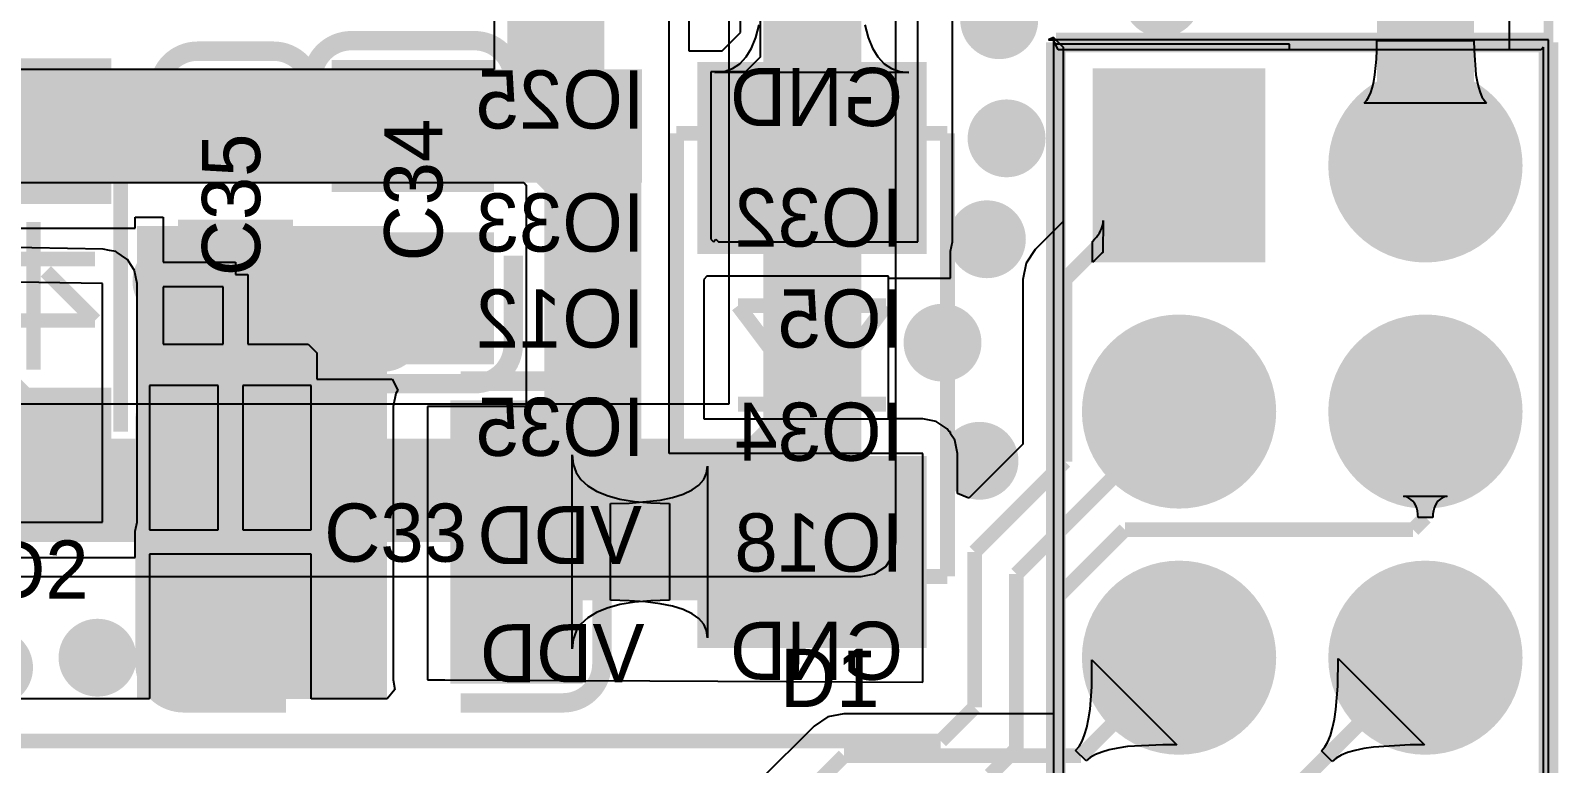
# Model space of a CAD drawing. Extents: x 40.9 to 121.6, y 83.2 to 120.
# Drawn here: x 105.76 to 121.51, y 100.99 to 108.55 of the extents above; entities that cross this region are included whole.
import ezdxf

# ---------------------------------------------------------------- set-up
doc = ezdxf.new("R2010")
doc.units = 0
for name, color, linetype in [('BOTTOMLAYER', 5, 'CONTINUOUS'), ('BOTTOMOVERLAY', 54, 'CONTINUOUS'), ('BOTTOMSOLDER', 6, 'CONTINUOUS'), ('KEEPOUTLAYER', 6, 'CONTINUOUS'), ('MULTILAYER', 9, 'CONTINUOUS'), ('TOPLAYER', 1, 'CONTINUOUS'), ('TOPOVERLAY', 2, 'CONTINUOUS'), ('TOPPASTE', 8, 'CONTINUOUS'), ('TOPSOLDER', 216, 'CONTINUOUS')]:
    doc.layers.add(name, color=color, linetype=linetype)

msp = doc.modelspace()

# ---------------------------------------------------------------- linework, layer by layer
at = {"layer": 'BOTTOMLAYER'}
for p, q in [((121.004165, 118.514965), (121.004165, 108.3564)), ((114.682257, 103.2764), (114.682257, 109.8804)), ((112.960066, 109.5248), (112.960066, 104.700057)), ((116.3574, 108.3564), (116.3066, 108.458)), ((116.3066, 108.458), (116.3066, 93.0656)), ((116.3293, 108.4126), (116.3066, 108.458)), ((116.3066, 108.458), (116.3066, 101.504544)), ((116.464603, 108.4126), (116.3293, 108.4126)), ((116.464603, 108.412597), (116.464603, 108.4126)), ((118.739399, 108.412597), (116.464603, 108.412597)), ((118.739399, 108.3564), (118.739399, 108.412597)), ((121.3612, 108.3818), (121.3358, 108.3564)), ((121.3612, 93.0148), (121.3612, 108.3818)), ((121.3358, 108.3564), (116.3574, 108.3564)), ((121.004165, 108.3564), (118.739399, 108.3564)), ((112.960066, 104.700057), (103.684057, 104.700057)), ((114.655092, 103.139837), (114.682257, 103.2764)), ((114.461963, 102.946708), (114.577736, 103.024064)), ((114.577736, 103.024064), (114.655092, 103.139837)), ((101.4984, 102.919543), (114.3254, 102.919543)), ((114.3254, 102.919543), (114.461963, 102.946708)), ((116.703978, 101.915651), (116.702279, 102.060228)), ((116.702279, 102.060228), (117.579628, 101.182879)), ((119.23774, 101.787244), (119.242048, 102.073601)), ((119.242048, 102.073601), (120.133001, 101.182648)), ((116.684618, 101.54985), (116.7016, 101.782395)), ((116.7016, 101.782395), (116.703978, 101.915651)), ((119.218611, 101.548743), (119.23774, 101.787244)), ((113.981253, 101.471481), (113.840341, 101.377328)), ((114.14747, 101.504544), (113.981253, 101.471481)), ((116.3066, 101.504544), (114.14747, 101.504544)), ((116.651334, 101.362594), (116.670013, 101.450562)), ((116.670013, 101.450562), (116.684618, 101.54985)), ((119.184661, 101.358098), (119.20349, 101.447437)), ((119.20349, 101.447437), (119.218611, 101.548743)), ((113.840341, 101.377328), (113.273667, 100.810654)), ((116.628578, 101.285947), (116.651334, 101.362594)), ((119.162129, 101.280722), (119.184661, 101.358098)), ((116.535858, 101.12394), (116.570841, 101.16662)), ((116.570841, 101.16662), (116.601748, 101.220623)), ((116.601748, 101.220623), (116.628578, 101.285947)), ((116.969962, 101.150613), (116.881994, 101.131934)), ((117.06925, 101.165218), (116.969962, 101.150613)), ((117.435051, 101.184578), (117.06925, 101.165218)), ((117.579628, 101.182879), (117.435051, 101.184578)), ((119.072302, 101.120382), (119.105949, 101.161865)), ((119.105949, 101.161865), (119.135891, 101.215312)), ((119.135891, 101.215312), (119.162129, 101.280722)), ((119.506837, 101.14409), (119.417498, 101.125261)), ((119.608143, 101.159211), (119.506837, 101.14409)), ((119.983839, 101.182345), (119.608143, 101.159211)), ((120.133001, 101.182648), (119.983839, 101.182345)), ((116.64334, 101.016458), (116.535858, 101.12394)), ((116.68602, 101.051441), (116.64334, 101.016458)), ((116.740023, 101.082348), (116.68602, 101.051441)), ((116.805347, 101.109178), (116.740023, 101.082348)), ((116.881994, 101.131934), (116.805347, 101.109178)), ((119.179782, 101.012902), (119.072302, 101.120382)), ((119.221265, 101.046549), (119.179782, 101.012902)), ((119.274712, 101.076491), (119.221265, 101.046549)), ((119.340122, 101.102729), (119.274712, 101.076491)), ((119.417498, 101.125261), (119.340122, 101.102729))]:
    msp.add_line(p, q, dxfattribs=at)
for points, const_width in [([(113.8174, 104.2924), (113.8174, 109.5248)], 1.000001), ([(113.325399, 103.800399), (113.8174, 104.2924)], 1.000001), ([(102.930201, 103.800399), (113.325399, 103.800399)], 1.000001), ([(116.589599, 101.070199), (117.602, 102.0826)], 0.152001), ([(118.778, 100.7186), (120.142, 102.0826)], 0.152001), ([(113.580796, 100.503525), (114.14747, 101.070199)], 0.152001), ([(114.14747, 101.070199), (116.589599, 101.070199)], 0.152001)]:
    msp.add_lwpolyline(points, dxfattribs=dict(at, const_width=const_width))
for points, const_width in [([(113.6174, 108.6358, 1), (114.0174, 108.6358, 1)], 0.399999), ([(115.5978, 108.6612, 1), (115.8978, 108.6612, 1)], 0.299999), ([(119.692001, 107.1626, 1), (120.591999, 107.1626, 1)], 0.899998), ([(115.674, 107.442, 1), (115.974, 107.442, 1)], 0.299999), ([(115.4708, 106.4006, 1), (115.7708, 106.4006, 1)], 0.299999), ([(108.4858, 106.1212, 1), (108.7858, 106.1212, 1)], 0.299999), ([(107.0634, 105.9688, 1), (107.3634, 105.9688, 1)], 0.299999), ([(109.2478, 105.4354, 1), (109.5478, 105.4354, 1)], 0.299999), ([(115.0136, 105.3338, 1), (115.3136, 105.3338, 1)], 0.299999), ([(107.5206, 105.1052, 1), (107.8206, 105.1052, 1)], 0.299999), ([(108.4096, 105.1052, 1), (108.7096, 105.1052, 1)], 0.299999), ([(117.152001, 104.6226, 1), (118.051999, 104.6226, 1)], 0.899998), ([(119.692001, 104.6226, 1), (120.591999, 104.6226, 1)], 0.899998), ([(115.3946, 104.1146, 1), (115.6946, 104.1146, 1)], 0.299999), ([(117.152001, 102.0826, 1), (118.051999, 102.0826, 1)], 0.899998), ([(119.692001, 102.0826, 1), (120.591999, 102.0826, 1)], 0.899998), ([(106.3014, 102.0826, 1), (106.6014, 102.0826, 1)], 0.299999)]:
    msp.add_lwpolyline(points, format="xyb", close=True, dxfattribs=dict(at, const_width=const_width))
for points in [[(113.3348, 103.2764), (114.3254, 103.2764), (113.3348, 109.8804), (114.3254, 109.8804)], [(116.8146, 108.062598), (116.8146, 106.262602), (118.3894, 108.062598), (118.3894, 106.262602)], [(103.0478, 103.2764), (113.665, 103.2764), (103.0478, 104.3432), (113.665, 104.3432)]]:
    msp.add_solid(points, dxfattribs=at)
at = {"layer": 'BOTTOMSOLDER'}
for points, const_width in [([(117.2234, 108.8898, 1), (117.625, 108.8898, 1)], 0.401599), ([(119.8142, 108.8898, 1), (120.2158, 108.8898, 1)], 0.401599), ([(113.5666, 108.6358, 1), (114.0682, 108.6358, 1)], 0.501599), ([(115.547, 108.6612, 1), (115.9486, 108.6612, 1)], 0.401599), ([(119.641201, 107.1626, 1), (120.642799, 107.1626, 1)], 1.001598), ([(115.6232, 107.442, 1), (116.0248, 107.442, 1)], 0.401599), ([(115.42, 106.4006, 1), (115.8216, 106.4006, 1)], 0.401599), ([(108.435, 106.1212, 1), (108.8366, 106.1212, 1)], 0.401599), ([(107.0126, 105.9688, 1), (107.4142, 105.9688, 1)], 0.401599), ([(109.197, 105.4354, 1), (109.5986, 105.4354, 1)], 0.401599), ([(114.9628, 105.3338, 1), (115.3644, 105.3338, 1)], 0.401599), ([(117.101201, 104.6226, 1), (118.102799, 104.6226, 1)], 1.001598), ([(119.641201, 104.6226, 1), (120.642799, 104.6226, 1)], 1.001598), ([(107.4698, 105.1052, 1), (107.8714, 105.1052, 1)], 0.401599), ([(108.3588, 105.1052, 1), (108.7604, 105.1052, 1)], 0.401599), ([(115.3438, 104.1146, 1), (115.7454, 104.1146, 1)], 0.401599), ([(117.101201, 102.0826, 1), (118.102799, 102.0826, 1)], 1.001598), ([(119.641201, 102.0826, 1), (120.642799, 102.0826, 1)], 1.001598), ([(106.2506, 102.0826, 1), (106.6522, 102.0826, 1)], 0.401599), ([(105.1838, 101.981, 1), (105.5854, 101.981, 1)], 0.401599)]:
    msp.add_lwpolyline(points, format="xyb", close=True, dxfattribs=dict(at, const_width=const_width))
msp.add_solid([(116.713, 108.164198), (116.713, 106.161002), (118.491, 108.164198), (118.491, 106.161002)], dxfattribs=at)
at = {"layer": 'KEEPOUTLAYER', "const_width": 0.1}
msp.add_lwpolyline([(121.412, 83.82), (121.412, 118.9228)], dxfattribs=at)
at = {"layer": 'MULTILAYER'}
for points, const_width in [([(113.6174, 108.6358, 1), (114.0174, 108.6358, 1)], 0.399999), ([(115.5978, 108.6612, 1), (115.8978, 108.6612, 1)], 0.299999), ([(119.692001, 107.1626, 1), (120.591999, 107.1626, 1)], 0.899998), ([(115.674, 107.442, 1), (115.974, 107.442, 1)], 0.299999), ([(115.4708, 106.4006, 1), (115.7708, 106.4006, 1)], 0.299999), ([(108.4858, 106.1212, 1), (108.7858, 106.1212, 1)], 0.299999), ([(107.0634, 105.9688, 1), (107.3634, 105.9688, 1)], 0.299999), ([(109.2478, 105.4354, 1), (109.5478, 105.4354, 1)], 0.299999), ([(115.0136, 105.3338, 1), (115.3136, 105.3338, 1)], 0.299999), ([(107.5206, 105.1052, 1), (107.8206, 105.1052, 1)], 0.299999), ([(108.4096, 105.1052, 1), (108.7096, 105.1052, 1)], 0.299999), ([(117.152001, 104.6226, 1), (118.051999, 104.6226, 1)], 0.899998), ([(119.692001, 104.6226, 1), (120.591999, 104.6226, 1)], 0.899998), ([(115.3946, 104.1146, 1), (115.6946, 104.1146, 1)], 0.299999), ([(117.152001, 102.0826, 1), (118.051999, 102.0826, 1)], 0.899998), ([(119.692001, 102.0826, 1), (120.591999, 102.0826, 1)], 0.899998), ([(106.3014, 102.0826, 1), (106.6014, 102.0826, 1)], 0.299999)]:
    msp.add_lwpolyline(points, format="xyb", close=True, dxfattribs=dict(at, const_width=const_width))
msp.add_solid([(116.8146, 108.062598), (116.8146, 106.262602), (118.3894, 108.062598), (118.3894, 106.262602)], dxfattribs=at)
at = {"layer": 'TOPLAYER'}
for p, q in [((121.004165, 118.514965), (121.004165, 108.458)), ((113.080081, 108.534934), (113.080081, 113.067114)), ((113.284, 113.0046), (113.284, 108.2802)), ((110.5408, 111.3536), (110.5408, 108.1532)), ((114.9096, 106.3752), (114.9096, 110.5408)), ((115.266457, 106.3752), (115.266457, 110.392985)), ((112.3442, 104.1908), (112.3442, 110.2106)), ((112.548119, 110.126132), (112.548119, 108.345529)), ((113.237399, 108.482798), (113.2724, 108.613194)), ((114.3624, 108.613194), (114.397401, 108.482798)), ((112.890676, 108.345529), (113.080081, 108.534934)), ((113.1924, 108.372463), (113.237399, 108.482798)), ((114.397401, 108.482798), (114.4424, 108.372463)), ((116.2558, 108.458), (116.3066, 108.4834)), ((116.3066, 108.4834), (116.2558, 108.458)), ((121.412, 108.458), (116.2558, 108.458)), ((116.2558, 108.458), (116.332, 108.458)), ((116.3066, 108.4834), (116.4082, 108.3818)), ((116.332, 108.458), (116.3066, 108.4834)), ((121.004165, 108.458), (116.332, 108.458)), ((116.332, 108.458), (116.4082, 108.3818)), ((116.4082, 108.3818), (116.4082, 93.091)), ((116.4082, 108.3818), (116.4082, 106.583058)), ((119.640701, 108.351201), (119.642001, 108.450929)), ((119.642001, 108.450929), (120.641999, 108.450929)), ((120.641999, 108.450929), (120.643299, 108.351201)), ((121.412, 93.091), (121.412, 108.458)), ((112.548119, 108.345529), (112.890676, 108.345529)), ((113.0724, 108.211976), (113.137399, 108.282189)), ((113.284, 108.2802), (113.1316, 108.1278)), ((113.137399, 108.282189), (113.1924, 108.372463)), ((114.4424, 108.372463), (114.497401, 108.282189)), ((114.497401, 108.282189), (114.5624, 108.211976)), ((119.621201, 108.098907), (119.636799, 108.259288)), ((119.636799, 108.259288), (119.640701, 108.351201)), ((120.643299, 108.351201), (120.662799, 108.098907)), ((110.5408, 108.1532), (105.537, 108.1532)), ((113.1316, 108.1278), (112.776, 108.1278)), ((112.776, 108.1278), (112.776, 106.4006)), ((112.817399, 108.121701), (112.912401, 108.131732)), ((114.817401, 108.121701), (112.817399, 108.121701)), ((112.912401, 108.131732), (112.997399, 108.161823)), ((112.997399, 108.161823), (113.0724, 108.211976)), ((114.5624, 108.211976), (114.637401, 108.161823)), ((114.637401, 108.161823), (114.722399, 108.131732)), ((114.722399, 108.131732), (114.817401, 108.121701)), ((119.609499, 108.030439), (119.621201, 108.098907)), ((120.662799, 108.098907), (120.674501, 108.030439)), ((119.558801, 107.871928), (119.5783, 107.91695)), ((119.5783, 107.91695), (119.595201, 107.969787)), ((119.595201, 107.969787), (119.609499, 108.030439)), ((120.674501, 108.030439), (120.688798, 107.969787)), ((120.688798, 107.969787), (120.7057, 107.91695)), ((120.7057, 107.91695), (120.725199, 107.871928)), ((119.512001, 107.805327), (119.5367, 107.83472)), ((120.771999, 107.805327), (119.512001, 107.805327)), ((119.5367, 107.83472), (119.558801, 107.871928)), ((120.725199, 107.871928), (120.7473, 107.83472)), ((120.7473, 107.83472), (120.771999, 107.805327)), ((105.537, 106.9848), (110.8456, 106.9848)), ((110.8456, 106.9848), (110.871, 106.9594)), ((110.871, 106.9594), (110.871, 104.6734)), ((104.850217, 106.516401), (106.840998, 106.516401)), ((106.840998, 106.516401), (106.840998, 106.627943)), ((106.840998, 106.627943), (107.129801, 106.627943)), ((107.129801, 106.627943), (107.129801, 106.163996)), ((116.4082, 106.583058), (116.118871, 106.293729)), ((116.792573, 106.486762), (116.80254, 106.508217)), ((116.80254, 106.508217), (116.810335, 106.529589)), ((116.810335, 106.529589), (116.815961, 106.550879)), ((116.815961, 106.550879), (116.819413, 106.572086)), ((116.820696, 106.593211), (116.817648, 106.26565)), ((116.819413, 106.572086), (116.820696, 106.593211)), ((112.776, 106.4006), (112.8014, 106.3752)), ((112.8014, 106.3752), (112.8268, 106.4006)), ((112.8268, 106.4006), (112.8522, 106.3752)), ((112.8522, 106.3752), (114.9096, 106.3752)), ((115.246899, 106.276879), (115.266457, 106.3752)), ((116.710168, 106.378248), (116.730991, 106.400117)), ((116.710168, 106.163285), (116.710168, 106.378248)), ((116.730991, 106.400117), (116.749645, 106.421903)), ((116.749645, 106.421903), (116.766124, 106.443605)), ((116.766124, 106.443605), (116.780434, 106.465225)), ((116.780434, 106.465225), (116.792573, 106.486762)), ((106.508405, 106.300204), (104.845599, 106.329122)), ((106.573457, 106.286084), (106.508405, 106.300204)), ((106.638763, 106.273092), (106.573457, 106.286084)), ((106.641392, 106.271337), (106.638763, 106.273092)), ((106.644476, 106.270666), (106.641392, 106.271337)), ((106.699149, 106.232744), (106.644476, 106.270666)), ((106.754536, 106.195736), (106.699149, 106.232744)), ((106.756291, 106.19311), (106.754536, 106.195736)), ((106.758887, 106.191309), (106.756291, 106.19311)), ((106.79491, 106.135312), (106.758887, 106.191309)), ((115.246899, 105.999798), (115.246899, 106.276879)), ((116.118871, 106.293729), (116.024718, 106.152818)), ((116.729667, 106.182734), (116.710168, 106.163285)), ((116.805824, 106.256437), (116.729667, 106.182734)), ((116.811712, 106.261555), (116.805824, 106.256437)), ((116.815652, 106.264626), (116.811712, 106.261555)), ((116.817648, 106.26565), (116.815652, 106.264626)), ((106.831892, 106.079963), (106.79491, 106.135312)), ((106.832509, 106.076864), (106.831892, 106.079963)), ((106.834216, 106.07421), (106.832509, 106.076864)), ((106.846068, 106.008701), (106.834216, 106.07421)), ((107.129801, 106.163996), (107.8738, 106.163996)), ((107.8738, 106.163996), (107.8738, 106.036996)), ((107.8738, 106.036996), (108.0008, 106.036996)), ((108.0008, 106.036996), (108.0008, 105.317996)), ((112.734057, 106.0196), (112.701057, 105.9866)), ((114.6048, 106.0196), (112.734057, 106.0196)), ((114.6048, 104.5464), (114.6048, 106.0196)), ((116.024718, 106.152818), (115.991655, 105.9866)), ((106.5022, 105.9434), (103.5812, 105.9942)), ((106.5022, 103.4796), (106.5022, 105.9434)), ((106.859057, 105.9434), (106.846068, 106.008701)), ((106.859057, 103.4796), (106.859057, 105.9434)), ((107.7468, 105.909996), (107.129801, 105.909996)), ((107.129801, 105.909996), (107.129801, 105.317996)), ((107.7468, 105.317996), (107.7468, 105.909996)), ((112.701057, 105.9866), (112.701057, 104.547657)), ((114.6048, 104.547657), (114.6048, 105.999798)), ((114.6048, 105.999798), (115.246899, 105.999798)), ((115.991655, 105.9866), (115.991655, 104.286911)), ((107.129801, 105.317996), (107.7468, 105.317996)), ((108.0008, 105.317996), (108.617796, 105.317996)), ((108.617796, 105.317996), (108.617796, 105.317994)), ((108.617796, 105.317994), (108.623796, 105.317994)), ((108.623796, 105.317994), (108.7136, 105.228189)), ((108.7136, 105.228189), (108.7136, 104.955998)), ((108.7136, 104.955998), (109.488176, 104.955998)), ((109.488176, 104.955998), (109.548046, 104.843994)), ((107.694199, 104.8904), (106.9872, 104.8904)), ((106.9872, 104.8904), (106.9872, 103.4034)), ((107.694199, 103.4034), (107.694199, 104.8904)), ((108.655198, 104.8904), (107.948199, 104.8904)), ((107.948199, 104.8904), (107.948199, 103.4034)), ((108.655198, 103.4034), (108.655198, 104.8904)), ((109.525308, 104.809963), (109.498143, 104.6734)), ((109.548046, 104.843994), (109.525308, 104.809963)), ((109.498143, 104.6734), (109.498143, 101.854)), ((110.871, 104.6734), (109.855, 104.6734)), ((109.855, 104.6734), (109.855, 101.854)), ((112.701057, 104.547657), (114.603543, 104.547657)), ((114.603543, 104.547657), (114.6048, 104.5464)), ((114.9604, 104.547657), (114.6048, 104.547657)), ((115.096963, 104.520492), (114.9604, 104.547657)), ((115.212736, 104.443136), (115.096963, 104.520492)), ((115.232337, 104.413802), (115.212736, 104.443136)), ((115.246899, 104.413802), (115.232337, 104.413802)), ((115.246899, 104.392006), (115.246899, 104.413802)), ((115.290092, 104.327363), (115.246899, 104.392006)), ((115.317257, 104.1908), (115.290092, 104.327363)), ((115.991655, 104.286911), (115.43459, 103.729848)), ((111.345104, 102.174802), (111.345104, 104.174803)), ((111.345104, 104.174803), (111.355134, 104.079802)), ((114.9604, 104.1908), (112.3442, 104.1908)), ((114.9604, 101.8286), (114.9604, 104.1908)), ((115.317257, 103.778451), (115.317257, 104.1908)), ((111.355134, 104.079802), (111.385226, 103.994803)), ((111.385226, 103.994803), (111.435378, 103.919802)), ((112.700948, 103.921811), (112.730948, 103.987425)), ((112.730948, 103.987425), (112.740948, 104.060755)), ((112.740948, 104.060755), (112.740948, 102.288851)), ((111.435378, 103.919802), (111.505591, 103.854804)), ((111.505591, 103.854804), (111.595865, 103.799803)), ((112.490948, 103.771291), (112.580948, 103.813745)), ((112.580948, 103.813745), (112.650948, 103.86392)), ((112.650948, 103.86392), (112.700948, 103.921811)), ((111.595865, 103.799803), (111.7062, 103.754804)), ((111.7062, 103.754804), (111.836596, 103.719803)), ((111.740947, 103.674804), (111.930947, 103.678662)), ((111.740947, 102.674801), (111.740947, 103.674804)), ((111.836596, 103.719803), (111.987056, 103.694804)), ((111.930947, 103.678662), (112.250949, 103.709539)), ((111.987056, 103.694804), (112.157573, 103.679803)), ((112.157573, 103.679803), (112.348152, 103.674804)), ((112.250949, 103.709539), (112.380949, 103.736554)), ((112.348152, 103.674804), (112.348152, 102.674801)), ((112.380949, 103.736554), (112.490948, 103.771291)), ((115.43459, 103.729848), (115.317257, 103.778451)), ((119.94593, 103.741913), (119.917764, 103.750984)), ((119.917764, 103.750984), (120.366236, 103.750984)), ((119.971129, 103.729958), (119.94593, 103.741913)), ((119.993364, 103.715114), (119.971129, 103.729958)), ((120.012635, 103.697385), (119.993364, 103.715114)), ((120.02894, 103.67677), (120.012635, 103.697385)), ((120.042282, 103.653267), (120.02894, 103.67677)), ((120.052658, 103.626882), (120.042282, 103.653267)), ((120.241718, 103.653267), (120.231342, 103.626882)), ((120.25506, 103.67677), (120.241718, 103.653267)), ((120.271365, 103.697385), (120.25506, 103.67677)), ((120.290636, 103.715114), (120.271365, 103.697385)), ((120.312871, 103.729958), (120.290636, 103.715114)), ((120.33807, 103.741913), (120.312871, 103.729958)), ((120.366236, 103.750984), (120.33807, 103.741913)), ((120.06007, 103.597606), (120.052658, 103.626882)), ((120.064517, 103.565447), (120.06007, 103.597606)), ((120.065998, 103.5304), (120.064517, 103.565447)), ((120.218002, 103.5304), (120.065998, 103.5304)), ((120.219483, 103.565447), (120.218002, 103.5304)), ((120.22393, 103.597606), (120.219483, 103.565447)), ((120.231342, 103.626882), (120.22393, 103.597606)), ((105.1052, 103.4796), (106.5022, 103.4796)), ((106.840998, 103.388813), (106.859057, 103.4796)), ((106.840998, 103.116403), (106.840998, 103.388813)), ((106.9872, 103.4034), (107.694199, 103.4034)), ((107.948199, 103.4034), (108.655198, 103.4034)), ((105.063798, 103.116403), (106.840998, 103.116403)), ((108.655198, 103.1494), (106.9872, 103.1494)), ((106.9872, 103.1494), (106.9872, 101.746756)), ((108.655198, 101.746756), (108.655198, 103.1494)), ((111.7062, 102.594801), (111.595865, 102.549803)), ((111.836596, 102.629802), (111.7062, 102.594801)), ((111.930947, 102.670943), (111.740947, 102.674801)), ((111.987056, 102.654801), (111.836596, 102.629802)), ((112.100947, 102.659365), (111.930947, 102.670943)), ((112.157573, 102.669802), (111.987056, 102.654801)), ((112.250949, 102.640066), (112.100947, 102.659365)), ((112.348152, 102.674801), (112.157573, 102.669802)), ((112.380949, 102.613051), (112.250949, 102.640066)), ((112.490948, 102.578314), (112.380949, 102.613051)), ((112.580948, 102.53586), (112.490948, 102.578314)), ((111.435378, 102.429803), (111.385226, 102.354802)), ((111.505591, 102.494801), (111.435378, 102.429803)), ((111.595865, 102.549803), (111.505591, 102.494801)), ((112.650948, 102.485685), (112.580948, 102.53586)), ((112.700948, 102.427794), (112.650948, 102.485685)), ((112.730948, 102.36218), (112.700948, 102.427794)), ((111.355134, 102.269803), (111.345104, 102.174802)), ((111.385226, 102.354802), (111.355134, 102.269803)), ((112.740948, 102.288851), (112.730948, 102.36218)), ((109.498143, 101.854), (109.517812, 101.755123)), ((109.855, 101.854), (110.0328, 101.854)), ((110.0328, 101.854), (114.9604, 101.8286)), ((106.981747, 101.656949), (105.388204, 101.656949)), ((106.987198, 101.662403), (106.981747, 101.656949)), ((106.9872, 101.746756), (106.987198, 101.746754)), ((106.987198, 101.746754), (106.9872, 101.746754)), ((106.9872, 101.746754), (106.987198, 101.662403)), ((108.655198, 101.746754), (108.655201, 101.746756)), ((108.655201, 101.746756), (108.655198, 101.746756)), ((108.655201, 101.6624), (108.655198, 101.746754)), ((108.655201, 101.656952), (108.655201, 101.6624)), ((108.655201, 101.656949), (108.655201, 101.656952)), ((109.437244, 101.656949), (108.655201, 101.656949)), ((109.517812, 101.755123), (109.437244, 101.656949))]:
    msp.add_line(p, q, dxfattribs=at)
for points, const_width in [([(113.8174, 107.238797), (113.8174, 111.3282)], 1.000001), ([(111.1758, 108.0008), (111.1758, 110.7948)], 1.000001), ([(120.142, 107.1626), (120.142, 109.2454)], 1.000001), ([(110.779611, 107.604611), (111.1758, 108.0008)], 1.000001), ([(104.14, 107.604611), (110.779611, 107.604611)], 1.000001), ([(106.189402, 107.576998), (107.8738, 107.576998)], 1.000001), ([(107.8738, 107.576998), (109.888398, 107.576998)], 1.000001), ([(109.7026, 107.569998), (109.881398, 107.569998)], 1.000001), ([(109.881398, 107.569998), (109.888398, 107.576998)], 1.000001), ([(110.751998, 107.576998), (110.779611, 107.604611)], 1.000001), ([(110.751998, 107.576998), (111.091602, 107.576998)], 1.000001), ([(110.779611, 107.604611), (111.063989, 107.604611)], 1.000001), ([(111.063989, 107.604611), (111.091602, 107.576998)], 1.000001), ([(111.091602, 107.576998), (111.5568, 107.1118)], 1.000001), ([(111.5568, 103.3272), (111.5568, 107.1118)], 1.000001), ([(113.8174, 107.238797), (113.919, 107.137197)], 0.499999), ([(116.426, 105.9866), (117.602, 107.1626)], 0.152001), ([(116.426, 104.107), (116.426, 105.9866)], 0.152001), ([(104.410002, 105.497399), (105.791, 104.116401)], 1.000001), ([(115.9256, 102.9462), (117.602, 104.6226)], 0.152001), ([(120.142, 103.5304), (120.142, 104.6226)], 0.152001), ([(115.4938, 103.1748), (116.426, 104.107)], 0.152001), ([(110.872798, 103.174803), (113.8174, 103.174803)], 1.000001), ([(120.015, 103.4034), (120.142, 103.5304)], 0.152001), ([(116.332, 102.6922), (117.0432, 103.4034)], 0.152001), ([(117.0432, 103.4034), (120.015, 103.4034)], 0.152001), ([(115.4938, 101.571001), (115.4938, 103.1748)], 0.152001), ([(115.9256, 101.1428), (115.9256, 102.9462)], 0.152001), ([(116.332, 100.8888), (116.332, 102.6922)], 0.152001), ([(115.145403, 101.222604), (115.4938, 101.571001)], 0.152001), ([(105.388204, 101.222604), (115.145403, 101.222604)], 0.152001), ([(115.653403, 100.870603), (115.9256, 101.1428)], 0.152001)]:
    msp.add_lwpolyline(points, dxfattribs=dict(at, const_width=const_width))
for points, const_width in [([(113.6174, 108.6358, 1), (114.0174, 108.6358, 1)], 0.399999), ([(115.5978, 108.6612, 1), (115.8978, 108.6612, 1)], 0.299999), ([(119.692001, 107.1626, 1), (120.591999, 107.1626, 1)], 0.899998), ([(115.674, 107.442, 1), (115.974, 107.442, 1)], 0.299999), ([(115.4708, 106.4006, 1), (115.7708, 106.4006, 1)], 0.299999), ([(108.4858, 106.1212, 1), (108.7858, 106.1212, 1)], 0.299999), ([(107.0634, 105.9688, 1), (107.3634, 105.9688, 1)], 0.299999), ([(109.2478, 105.4354, 1), (109.5478, 105.4354, 1)], 0.299999), ([(115.0136, 105.3338, 1), (115.3136, 105.3338, 1)], 0.299999), ([(107.5206, 105.1052, 1), (107.8206, 105.1052, 1)], 0.299999), ([(108.4096, 105.1052, 1), (108.7096, 105.1052, 1)], 0.299999), ([(117.152001, 104.6226, 1), (118.051999, 104.6226, 1)], 0.899998), ([(119.692001, 104.6226, 1), (120.591999, 104.6226, 1)], 0.899998), ([(115.3946, 104.1146, 1), (115.6946, 104.1146, 1)], 0.299999), ([(117.152001, 102.0826, 1), (118.051999, 102.0826, 1)], 0.899998), ([(119.692001, 102.0826, 1), (120.591999, 102.0826, 1)], 0.899998), ([(106.3014, 102.0826, 1), (106.6014, 102.0826, 1)], 0.299999)]:
    msp.add_lwpolyline(points, format="xyb", close=True, dxfattribs=dict(at, const_width=const_width))
for points in [[(106.490999, 108.166398), (105.091001, 108.166398), (106.490999, 106.8664), (105.091001, 106.8664)], [(105.537, 106.9848), (112.0648, 106.9848), (105.537, 108.1532), (112.0648, 108.1532)], [(108.9676, 108.149997), (108.9676, 106.989999), (110.4376, 108.149997), (110.4376, 106.989999)], [(112.7379, 106.349797), (114.8969, 106.349797), (112.7379, 108.127797), (114.8969, 108.127797)], [(107.383801, 108.041999), (107.383801, 107.111998), (108.363799, 108.041999), (108.363799, 107.111998)], [(116.8146, 108.062598), (116.8146, 106.262602), (118.3894, 108.062598), (118.3894, 106.262602)], [(106.8578, 101.656949), (109.437241, 101.656949), (106.8578, 106.538138), (109.437241, 106.538138)], [(107.383801, 106.501997), (107.383801, 105.571996), (108.363799, 106.501997), (108.363799, 105.571996)], [(108.9676, 106.369996), (108.9676, 105.209998), (110.4376, 106.369996), (110.4376, 105.209998)], [(106.490999, 104.7664), (105.091001, 104.7664), (106.490999, 103.466402), (105.091001, 103.466402)], [(108.401198, 104.6364), (107.2412, 104.6364), (108.401198, 101.9164), (107.2412, 101.9164)], [(111.3512, 104.6364), (110.191202, 104.6364), (111.3512, 101.9164), (110.191202, 101.9164)], [(112.7379, 102.285803), (114.8969, 102.285803), (112.7379, 104.063803), (114.8969, 104.063803)]]:
    msp.add_solid(points, dxfattribs=at)
at = {"layer": 'TOPOVERLAY', "const_width": 0.2}
for points in [[(108.667598, 108.049997, -0.414213), (109.067597, 108.449999)], [(110.337605, 108.450002, -0.414214), (110.737604, 108.050002)], [(107.083799, 107.941996, -0.414213), (107.483801, 108.341996)], [(108.263802, 108.341996, -0.414213), (108.663804, 107.941996)], [(107.483798, 105.271994, -0.414213), (107.083796, 105.671993)], [(108.663801, 105.671996, -0.414213), (108.263799, 105.271997)], [(109.0676, 104.909998, -0.414214), (108.667601, 105.309998)], [(110.737604, 105.309995, -0.414213), (110.337603, 104.909996)], [(106.941201, 104.536403, -0.414214), (107.3412, 104.936402)], [(111.251202, 104.936402, -0.414214), (111.651202, 104.536403)], [(107.3412, 101.616403, -0.414214), (106.941201, 102.016403)], [(111.651202, 102.016403, -0.414214), (111.251202, 101.616403)]]:
    msp.add_lwpolyline(points, format="xyb", dxfattribs=at)
at = {"layer": 'TOPOVERLAY', "const_width": 0.1}
for points in [[(109.017598, 108.449999, 1), (109.117597, 108.449999, 1)], [(110.287605, 108.450002, 1), (110.387605, 108.450002, 1)], [(107.433801, 108.341996, 1), (107.533801, 108.341996, 1)], [(108.213802, 108.341996, 1), (108.313802, 108.341996, 1)], [(108.617598, 108.049997, 1), (108.717598, 108.049997, 1)], [(110.687604, 108.050002, 1), (110.787604, 108.050002, 1)], [(107.033799, 107.941996, 1), (107.133799, 107.941996, 1)], [(108.613804, 107.941996, 1), (108.713803, 107.941996, 1)], [(107.033797, 105.671993, 1), (107.133796, 105.671993, 1)], [(108.613801, 105.671996, 1), (108.713801, 105.671996, 1)], [(108.617601, 105.309998, 1), (108.717601, 105.309998, 1)], [(110.687604, 105.309995, 1), (110.787604, 105.309995, 1)], [(107.433798, 105.271994, 1), (107.533798, 105.271994, 1)], [(108.213799, 105.271997, 1), (108.313799, 105.271997, 1)], [(107.2912, 104.936402, 1), (107.3912, 104.936402, 1)], [(109.0176, 104.909998, 1), (109.1176, 104.909998, 1)], [(110.287603, 104.909996, 1), (110.387602, 104.909996, 1)], [(111.201203, 104.936402, 1), (111.301202, 104.936402, 1)], [(106.891201, 104.536403, 1), (106.991201, 104.536403, 1)], [(111.601202, 104.536403, 1), (111.701202, 104.536403, 1)], [(106.891201, 102.016403, 1), (106.991201, 102.016403, 1)], [(111.601202, 102.016403, 1), (111.701202, 102.016403, 1)], [(107.2912, 101.616403, 1), (107.3912, 101.616403, 1)], [(111.201203, 101.616403, 1), (111.301202, 101.616403, 1)]]:
    msp.add_lwpolyline(points, format="xyb", close=True, dxfattribs=at)
at = {"layer": 'TOPOVERLAY'}
for points, const_width in [([(109.0676, 108.449999), (110.3376, 108.449999)], 0.2), ([(107.483801, 108.341996), (108.263799, 108.341996)], 0.2), ([(116.332, 93.0656), (116.332, 108.4326)], 0.2032), ([(116.332, 108.4326), (121.412, 108.4326)], 0.2032), ([(121.412, 93.0656), (121.412, 108.4326)], 0.2032), ([(108.667601, 107.129997), (108.667601, 108.049997)], 0.2), ([(110.737604, 107.130002), (110.737604, 108.050002)], 0.2), ([(107.083799, 107.206997), (107.083799, 107.941996)], 0.2), ([(108.663801, 107.206997), (108.663801, 107.941996)], 0.2), ([(112.420397, 102.920803), (112.420403, 107.4928)], 0.1524), ([(112.420403, 107.4928), (112.674403, 107.492803)], 0.1524), ([(114.960405, 107.492805), (115.214403, 107.492797)], 0.1524), ([(115.214397, 102.9208), (115.214403, 107.492797)], 0.1524), ([(106.691001, 104.4164), (106.691001, 107.2164)], 0.15), ([(105.791, 105.0544), (105.791, 106.5784)], 0.15), ([(107.083796, 105.671993), (107.083796, 106.406993)], 0.2), ([(108.663801, 105.671996), (108.663801, 106.406996)], 0.2), ([(105.156, 106.1974), (106.426, 106.1974)], 0.15), ([(108.667601, 105.309998), (108.667601, 106.229998)], 0.2), ([(110.737604, 105.309995), (110.737604, 106.229996)], 0.2), ([(113.8174, 105.714803), (113.8174, 106.2228)], 0.1524), ([(105.918, 106.0704), (106.426, 105.5624)], 0.15), ([(113.0554, 105.714797), (114.5794, 105.714797)], 0.1524), ([(113.0554, 105.714797), (113.8174, 104.698797)], 0.1524), ([(113.8174, 104.698797), (114.5794, 105.714797)], 0.1524), ([(105.156, 105.5624), (106.045, 105.5624)], 0.15), ([(106.045, 105.5624), (106.426, 105.5624)], 0.15), ([(107.483801, 105.271997), (108.263799, 105.271997)], 0.2), ([(107.3412, 104.936402), (108.396202, 104.936402)], 0.2), ([(109.0676, 104.909998), (110.3376, 104.909998)], 0.2), ([(110.196201, 104.936402), (111.251202, 104.936402)], 0.2), ([(113.0554, 104.698803), (114.5794, 104.698803)], 0.1524), ([(113.8174, 104.1908), (113.8174, 104.698797)], 0.1524), ([(106.941201, 102.016403), (106.941201, 104.536403)], 0.2), ([(111.651202, 102.016403), (111.651202, 104.536403)], 0.2), ([(112.420397, 102.920803), (112.674395, 102.920795)], 0.1524), ([(114.960397, 102.920797), (115.214397, 102.9208)], 0.1524), ([(107.3412, 101.616403), (108.396202, 101.616403)], 0.2), ([(110.196201, 101.616403), (111.251202, 101.616403)], 0.2)]:
    msp.add_lwpolyline(points, dxfattribs=dict(at, const_width=const_width))
at = {"layer": 'TOPPASTE'}
for points in [[(106.490999, 108.166398), (105.091001, 108.166398), (106.490999, 106.8664), (105.091001, 106.8664)], [(108.9676, 108.149997), (108.9676, 106.989999), (110.4376, 108.149997), (110.4376, 106.989999)], [(112.7379, 106.349797), (114.8969, 106.349797), (112.7379, 108.127797), (114.8969, 108.127797)], [(107.383801, 108.041999), (107.383801, 107.111998), (108.363799, 108.041999), (108.363799, 107.111998)], [(107.383801, 106.501997), (107.383801, 105.571996), (108.363799, 106.501997), (108.363799, 105.571996)], [(108.9676, 106.369996), (108.9676, 105.209998), (110.4376, 106.369996), (110.4376, 105.209998)], [(106.490999, 104.7664), (105.091001, 104.7664), (106.490999, 103.466402), (105.091001, 103.466402)], [(108.401198, 104.6364), (107.2412, 104.6364), (108.401198, 101.9164), (107.2412, 101.9164)], [(111.3512, 104.6364), (110.191202, 104.6364), (111.3512, 101.9164), (110.191202, 101.9164)], [(112.7379, 102.285803), (114.8969, 102.285803), (112.7379, 104.063803), (114.8969, 104.063803)]]:
    msp.add_solid(points, dxfattribs=at)
at = {"layer": 'TOPSOLDER'}
for points, const_width in [([(117.2234, 108.8898, 1), (117.625, 108.8898, 1)], 0.401599), ([(119.8142, 108.8898, 1), (120.2158, 108.8898, 1)], 0.401599), ([(113.5666, 108.6358, 1), (114.0682, 108.6358, 1)], 0.501599), ([(115.547, 108.6612, 1), (115.9486, 108.6612, 1)], 0.401599), ([(119.641201, 107.1626, 1), (120.642799, 107.1626, 1)], 1.001598), ([(115.6232, 107.442, 1), (116.0248, 107.442, 1)], 0.401599), ([(115.42, 106.4006, 1), (115.8216, 106.4006, 1)], 0.401599), ([(108.435, 106.1212, 1), (108.8366, 106.1212, 1)], 0.401599), ([(107.0126, 105.9688, 1), (107.4142, 105.9688, 1)], 0.401599), ([(109.197, 105.4354, 1), (109.5986, 105.4354, 1)], 0.401599), ([(114.9628, 105.3338, 1), (115.3644, 105.3338, 1)], 0.401599), ([(117.101201, 104.6226, 1), (118.102799, 104.6226, 1)], 1.001598), ([(119.641201, 104.6226, 1), (120.642799, 104.6226, 1)], 1.001598), ([(107.4698, 105.1052, 1), (107.8714, 105.1052, 1)], 0.401599), ([(108.3588, 105.1052, 1), (108.7604, 105.1052, 1)], 0.401599), ([(115.3438, 104.1146, 1), (115.7454, 104.1146, 1)], 0.401599), ([(117.101201, 102.0826, 1), (118.102799, 102.0826, 1)], 1.001598), ([(119.641201, 102.0826, 1), (120.642799, 102.0826, 1)], 1.001598), ([(106.2506, 102.0826, 1), (106.6522, 102.0826, 1)], 0.401599), ([(105.1838, 101.981, 1), (105.5854, 101.981, 1)], 0.401599)]:
    msp.add_lwpolyline(points, format="xyb", close=True, dxfattribs=dict(at, const_width=const_width))
for points in [[(106.592599, 108.267998), (104.989401, 108.267998), (106.592599, 106.7648), (104.989401, 106.7648)], [(108.866, 108.251597), (108.866, 106.888399), (110.5392, 108.251597), (110.5392, 106.888399)], [(112.6363, 106.248197), (114.9985, 106.248197), (112.6363, 108.229397), (114.9985, 108.229397)], [(107.282201, 108.143599), (107.282201, 107.010398), (108.465399, 108.143599), (108.465399, 107.010398)], [(116.713, 108.164198), (116.713, 106.161002), (118.491, 108.164198), (118.491, 106.161002)], [(107.282201, 106.603597), (107.282201, 105.470396), (108.465399, 106.603597), (108.465399, 105.470396)], [(108.866, 106.471596), (108.866, 105.108398), (110.5392, 106.471596), (110.5392, 105.108398)], [(106.592599, 104.868), (104.989401, 104.868), (106.592599, 103.364802), (104.989401, 103.364802)], [(108.502798, 104.738), (107.1396, 104.738), (108.502798, 101.8148), (107.1396, 101.8148)], [(111.4528, 104.738), (110.089602, 104.738), (111.4528, 101.8148), (110.089602, 101.8148)], [(112.6363, 102.184203), (114.9985, 102.184203), (112.6363, 104.165403), (114.9985, 104.165403)]]:
    msp.add_solid(points, dxfattribs=at)

# ---------------------------------------------------------------- texts
at = {"layer": 'BOTTOMOVERLAY', "text_generation_flag": 2}
for s, p in [('IO25', (112.0902, 107.5436)), ('GND', (114.7572, 107.569)), ('IO33', (112.0902, 106.2736)), ('IO32', (114.7572, 106.3244)), ('IO12', (112.0902, 105.283)), ('IO5', (114.7572, 105.283)), ('IO35', (112.0902, 104.1654)), ('IO34', (114.7572, 104.1146)), ('VDD', (112.0648, 103.0478)), ('IO18', (114.7572, 102.9716)), ('VDD', (112.0902, 101.8286)), ('GND', (114.7572, 101.854))]:
    msp.add_text(s, height=0.599999, rotation=360, dxfattribs=at).set_placement(p)
at = {"layer": 'TOPOVERLAY'}
for s, rotation, p in [('C34', 90, (110.0074, 106.172)), ('C35', 90, (108.1278, 106.0196)), ('D2', 360, (105.3338, 102.6922))]:
    msp.add_text(s, height=0.599999, rotation=rotation, dxfattribs=at).set_placement(p)
for s, p in [('C33', (108.7882, 103.0732)), ('D1', (113.4872, 101.5746))]:
    msp.add_text(s, height=0.599999, dxfattribs=at).set_placement(p)

doc.saveas('drawing.dxf')
